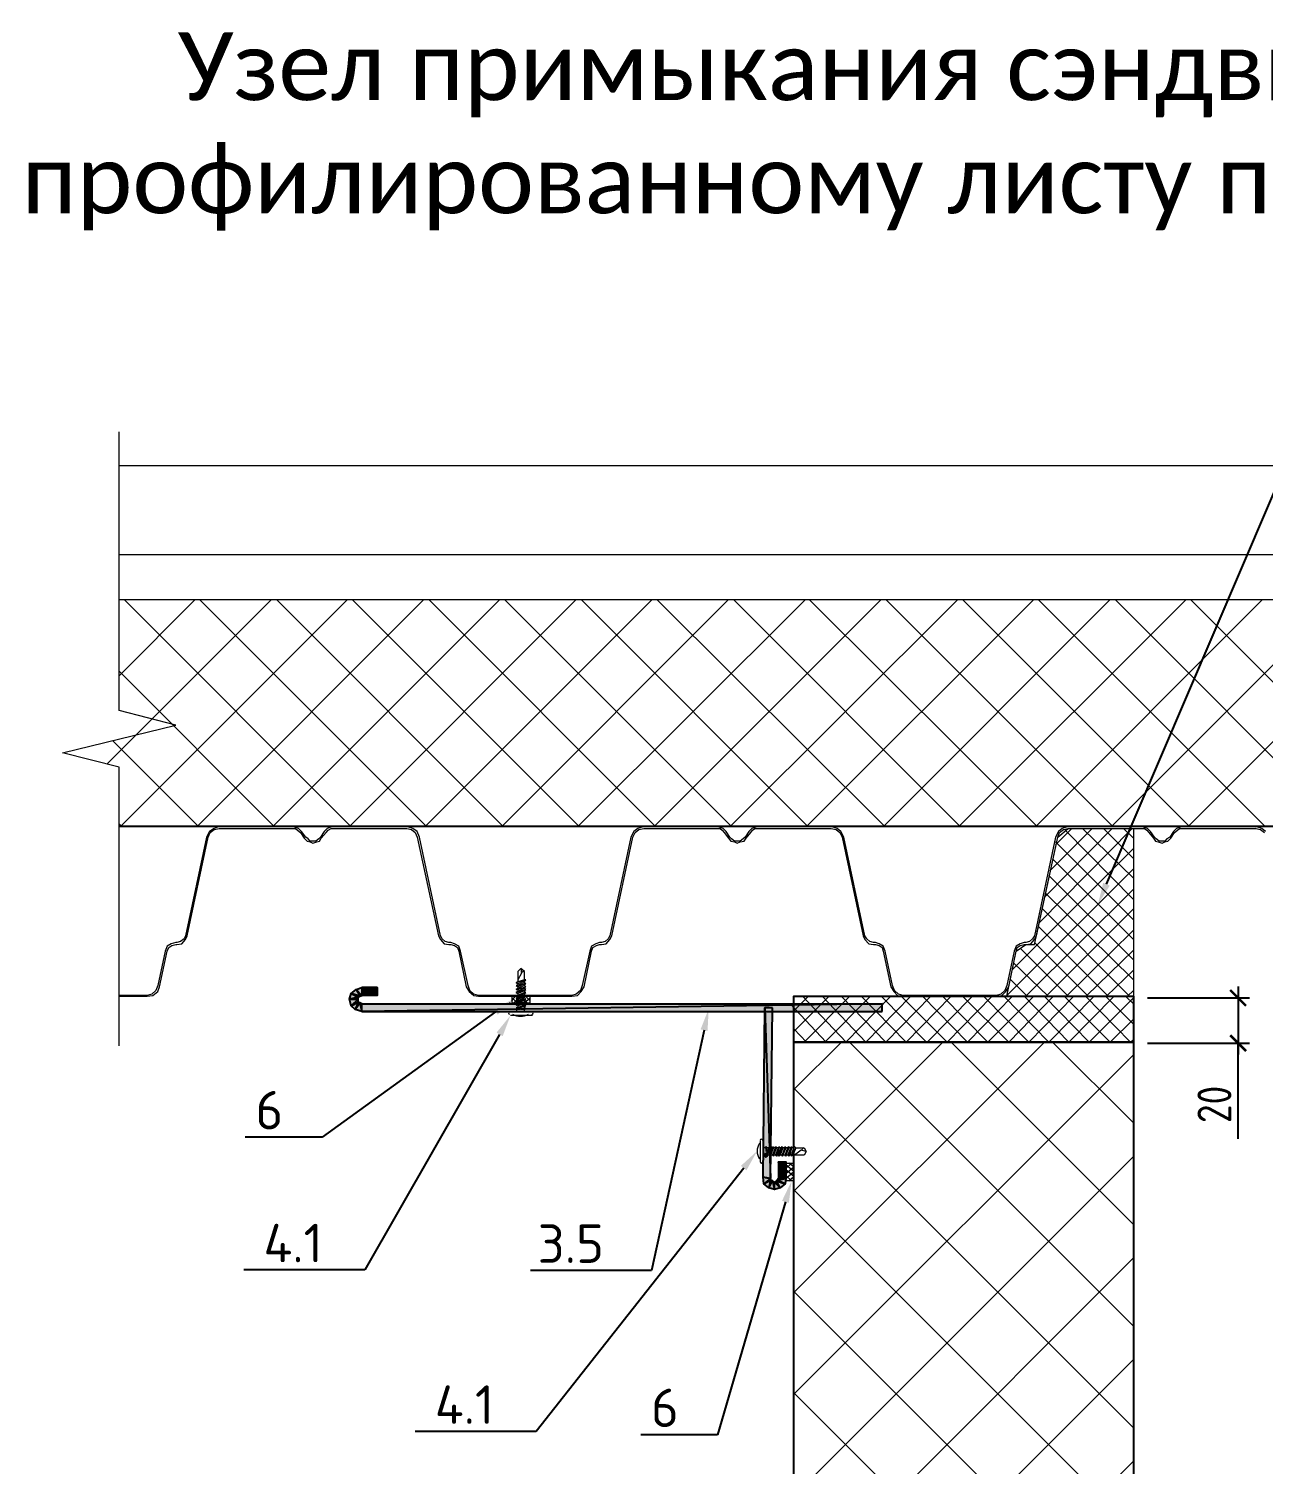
# Model space of a CAD drawing. Header units: millimetres. Extents: x -3689 to 2883575, y -702957 to -604547.
# Drawn here: x 2873380 to 2873926, y -662365 to -661730 of the extents above; entities that cross this region are included whole.
import ezdxf
from ezdxf import colors
from ezdxf.entities.mleader import LeaderData, LeaderLine
from ezdxf.math import Vec2, Vec3

# ---------------------------------------------------------------- set-up
doc = ezdxf.new("R2010")
doc.units = ezdxf.units.MM
doc.header["$PDMODE"] = 35
for name, color, linetype in [('A-DOOR-IDEN', 12, 'Continuous'), ('A-FLOR-IDEN', 14, 'Continuous'), ('A-WALL-PATT', 181, 'Continuous')]:
    doc.layers.add(name, color=color, linetype=linetype)
doc.layers.add('A-FLOR-DIMS', color=133, linetype='Continuous', lineweight=0)
doc.styles.add('Calibri', font='calibri.ttf')
doc.styles.add('GOST 2.304', font='CS_Gost2304.shx')
doc.styles.add('ЕСКД', font='isocpeur.ttf')
doc.dimstyles.new('001.5', dxfattribs={"dimscale": 10, "dimtxt": 1.5, "dimasz": 0.7, "dimexe": 0.5, "dimexo": 0, "dimgap": 0.3, "dimtad": 1, "dimdec": 0, "dimrnd": 0.001, "dimtxsty": 'GOST 2.304', "dimblk": 'ARCHTICK', "dimcen": 0, "dimdle": 0.5, "dimclrd": 256, "dimclre": 256, "dimclrt": 256, "dimadec": 0, "dimazin": 2, "dimtfac": 0.75, "dimtdec": 0, "dimtmove": 1, "dimatfit": 3, "dimfxl": 1, "dimtolj": 1, "dimarcsym": 0})

# ---------------------------------------------------------------- blocks, each defined once
blk = doc.blocks.new('_ARCHTICK')
at = {"color": 0, "linetype": 'ByBlock', "const_width": 0.15}
blk.add_lwpolyline([(-0.5, -0.5), (0.5, 0.5)], dxfattribs=at)
blk = doc.blocks.new('*D763')
at = {"layer": 'A-FLOR-DIMS', "lineweight": -2, "ltscale": 10, "transparency": 16777216}
for p, q in [((2873914.68, -662153.74), (2873914.68, -662183.74)), ((2873874.6, -662158.74), (2873919.68, -662158.74)), ((2873874.6, -662178.74), (2873919.68, -662178.74)), ((2873914.68, -662220.96), (2873914.68, -662178.74))]:
    blk.add_line(p, q, dxfattribs=at)
at = {"layer": 'Defpoints', "color": 0, "lineweight": 50, "ltscale": 10, "transparency": 16777216}
for p in [(2873874.6, -662158.74), (2873874.6, -662178.74), (2873914.68, -662178.74)]:
    blk.add_point(p, dxfattribs=at)
at = {"layer": 'A-FLOR-DIMS', "lineweight": -2, "ltscale": 10, "transparency": 16777216, "xscale": 7, "yscale": 7, "zscale": 7}
for p, rotation in [((2873914.68, -662158.74), 90), ((2873914.68, -662178.74), 270)]:
    blk.add_blockref('_ARCHTICK', p, dxfattribs=dict(at, rotation=rotation))
at = {"layer": 'A-FLOR-DIMS', "ltscale": 10, "transparency": 16777216, "insert": (2873904.18, -662205.81), "char_height": 15, "attachment_point": 5, "rotation": 90, "style": 'GOST 2.304'}
blk.add_mtext('\\A1;20', dxfattribs=at)

msp = doc.modelspace()

# ---------------------------------------------------------------- hatches: boundary and pattern name
h = msp.add_hatch(color=7)
h.paths.add_polyline_path([(2873527.3289, -662154.1091), (2873527.3289, -662157.5838), (2873524.8469, -662154.9364)])
h.paths.add_polyline_path([(2873527.3289, -662157.5838), (2873524.8469, -662154.9364), (2873526.5016, -662157.9147)])
h.paths.add_polyline_path([(2873524.8469, -662154.9364), (2873526.5016, -662157.9147), (2873522.6959, -662156.7565)])
h.paths.add_polyline_path([(2873526.5016, -662157.9147), (2873522.6959, -662156.7565), (2873525.6743, -662158.4111)])
h.paths.add_polyline_path([(2873522.6959, -662156.7565), (2873525.6743, -662158.4111), (2873521.8686, -662159.2384)])
h.paths.add_polyline_path([(2873525.6743, -662158.4111), (2873521.8686, -662159.2384), (2873525.6743, -662159.2384)])
h.paths.add_polyline_path([(2873521.8686, -662159.2384), (2873525.6743, -662159.2384), (2873522.6959, -662162.2168)])
h.paths.add_polyline_path([(2873525.6743, -662159.2384), (2873522.6959, -662162.2168), (2873525.6743, -662160.5621)])
h.paths.add_polyline_path([(2873522.6959, -662162.2168), (2873525.6743, -662160.5621), (2873524.3505, -662163.8714)])
h.paths.add_polyline_path([(2873525.6743, -662160.5621), (2873524.3505, -662163.8714), (2873526.5016, -662160.8931)])
h.paths.add_polyline_path([(2873524.3505, -662163.8714), (2873526.5016, -662160.8931), (2873527.3289, -662164.6987)])
h.paths.add_polyline_path([(2873526.5016, -662160.8931), (2873527.3289, -662164.6987), (2873527.3289, -662161.3895)])
h = msp.add_hatch(color=7)
h.paths.add_polyline_path([(2873527.3289, -662154.1091), (2873527.3289, -662157.5838), (2873534.1129, -662154.1091)])
h.paths.add_polyline_path([(2873527.3289, -662157.5838), (2873534.1129, -662154.1091), (2873534.1129, -662157.5838)])
h = msp.add_hatch(color=7)
h.paths.add_polyline_path([(2873757.3231, -662164.6987), (2873757.3231, -662161.3895), (2873527.3289, -662164.6987)])
h.paths.add_polyline_path([(2873757.3231, -662161.3895), (2873527.3289, -662164.6987), (2873527.3289, -662161.3895)])
h = msp.add_hatch(color=7)
h.paths.add_polyline_path([(2873708.8434, -662163.0441), (2873705.5341, -662163.0441), (2873708.0161, -662238.4954)])
h.paths.add_polyline_path([(2873705.5341, -662163.0441), (2873708.0161, -662238.4954), (2873704.7068, -662237.999)])
at = {"lineweight": 0}
h = msp.add_hatch(dxfattribs=at)
h.set_pattern_fill('ANSI37', color=181, scale=10, style=0)
h.set_pattern_definition([(45, (2873808.41, -663546.004), (-22.45064, 22.45064), []), (135, (2873808.41, -663546.004), (-22.45064, -22.45064), [])])
h.paths.add_polyline_path([(2873868.4091, -662178.2667), (2873718.3491, -662178.2667), (2873718.3491, -662778.5682), (2873868.3791, -662778.5682)])
at = {"true_color": 0x000007}
msp.add_hatch(color=7, dxfattribs=at).paths.add_polyline_path([(2873705.865, -662227.4094), (2873705.5341, -662227.9058), (2873705.0377, -662228.2367), (2873705.5341, -662228.7331), (2873705.865, -662229.064), (2873706.3614, -662228.7331), (2873706.6924, -662228.2367), (2873706.3614, -662227.9058)])
h = msp.add_hatch(color=7)
h.paths.add_polyline_path([(2873711.4908, -662238.4954), (2873714.8001, -662238.4954), (2873711.4908, -662231.215)])
h.paths.add_polyline_path([(2873714.8001, -662238.4954), (2873711.4908, -662231.215), (2873714.8001, -662231.215)])
h = msp.add_hatch(color=7)
h.paths.add_polyline_path([(2873704.7068, -662237.999), (2873708.0161, -662238.4954), (2873705.0377, -662240.9774)])
h.paths.add_polyline_path([(2873708.0161, -662238.4954), (2873705.0377, -662240.9774), (2873708.0161, -662239.3227)])
h.paths.add_polyline_path([(2873705.0377, -662240.9774), (2873708.0161, -662239.3227), (2873707.1887, -662242.632)])
h.paths.add_polyline_path([(2873708.0161, -662239.3227), (2873707.1887, -662242.632), (2873708.8434, -662239.6537)])
h.paths.add_polyline_path([(2873707.1887, -662242.632), (2873708.8434, -662239.6537), (2873709.6707, -662243.4593)])
h.paths.add_polyline_path([(2873708.8434, -662239.6537), (2873709.6707, -662243.4593), (2873709.6707, -662240.1501)])
h.paths.add_polyline_path([(2873709.6707, -662243.4593), (2873709.6707, -662240.1501), (2873712.3181, -662242.632)])
h.paths.add_polyline_path([(2873709.6707, -662240.1501), (2873712.3181, -662242.632), (2873710.6635, -662239.6537)])
h.paths.add_polyline_path([(2873712.3181, -662242.632), (2873710.6635, -662239.6537), (2873714.4691, -662240.9774)])
h.paths.add_polyline_path([(2873710.6635, -662239.6537), (2873714.4691, -662240.9774), (2873710.9944, -662239.3227)])
h.paths.add_polyline_path([(2873714.4691, -662240.9774), (2873710.9944, -662239.3227), (2873714.8001, -662238.4954)])
h.paths.add_polyline_path([(2873710.9944, -662239.3227), (2873714.8001, -662238.4954), (2873711.4908, -662238.4954)])

# ---------------------------------------------------------------- linework, layer by layer
at = {"color": 7, "linetype": 'Continuous', "lineweight": 20, "true_color": 0x000007}
for points in [[(2873420.1086, -662179.9214), (2873420.1086, -662056.6511), (2873395.1236, -662050.3635), (2873445.0935, -662038.1192), (2873420.1086, -662031.6661), (2873420.1086, -661923.2875), (2873420.1086, -661908.3958)], [(2873420.9359, -662082.6288), (2873521.0413, -661982.5235), (2873521.0413, -661982.5235)], [(2873522.1995, -662082.6288), (2873422.2596, -661982.5235), (2873422.2596, -661982.5235)], [(2873454.8559, -662082.6288), (2873554.7958, -661982.5235), (2873554.7958, -661982.5235)], [(2873555.6231, -662082.6288), (2873455.6832, -661982.5235), (2873455.6832, -661982.5235)], [(2873488.2795, -662082.6288), (2873588.3849, -661982.5235), (2873588.3849, -661982.5235)], [(2873589.5431, -662082.6288), (2873489.6032, -661982.5235), (2873489.6032, -661982.5235)], [(2873522.1995, -662082.6288), (2873622.1394, -661982.5235), (2873622.1394, -661982.5235)], [(2873623.1322, -662082.6288), (2873523.0268, -661982.5235), (2873523.0268, -661982.5235)], [(2873555.6231, -662082.6288), (2873655.7285, -661982.5235), (2873655.7285, -661982.5235)], [(2873656.8868, -662082.6288), (2873556.9468, -661982.5235), (2873556.9468, -661982.5235)], [(2873589.5431, -662082.6288), (2873689.4831, -661982.5235), (2873689.4831, -661982.5235)], [(2873690.4759, -662082.6288), (2873590.3705, -661982.5235), (2873590.3705, -661982.5235)], [(2873623.1322, -662082.6288), (2873723.4031, -661982.5235), (2873723.4031, -661982.5235)], [(2873724.2304, -662082.6288), (2873624.2905, -661982.5235), (2873624.2905, -661982.5235)], [(2873656.8868, -662082.6288), (2873756.8267, -661982.5235), (2873756.8267, -661982.5235)], [(2873758.1504, -662082.6288), (2873657.7141, -661982.5235), (2873657.7141, -661982.5235)], [(2873690.4759, -662082.6288), (2873790.7467, -661982.5235), (2873790.7467, -661982.5235)], [(2873791.574, -662082.6288), (2873691.6341, -661982.5235), (2873691.6341, -661982.5235)], [(2873724.2304, -662082.6288), (2873824.3358, -661982.5235), (2873824.3358, -661982.5235)], [(2873825.494, -662082.6288), (2873725.0577, -661982.5235), (2873725.0577, -661982.5235)], [(2873758.1504, -662082.6288), (2873858.0903, -661982.5235), (2873858.0903, -661982.5235)], [(2873858.9177, -662082.6288), (2873758.9777, -661982.5235), (2873758.9777, -661982.5235)], [(2873791.574, -662082.6288), (2873891.6794, -661982.5235), (2873891.6794, -661982.5235)], [(2873892.8377, -662082.6288), (2873792.8977, -661982.5235), (2873792.8977, -661982.5235)], [(2873825.494, -662082.6288), (2873925.434, -661982.5235), (2873925.434, -661982.5235)], [(2873926.2613, -662082.6288), (2873826.3214, -661982.5235), (2873826.3214, -661982.5235)], [(2873858.9177, -662082.6288), (2873959.023, -661982.5235), (2873959.023, -661982.5235)], [(2873960.1813, -662082.6288), (2873860.2414, -661982.5235), (2873860.2414, -661982.5235)], [(2873892.8377, -662082.6288), (2873992.7776, -661982.5235), (2873992.7776, -661982.5235)], [(2873993.7704, -662082.6288), (2873893.665, -661982.5235), (2873893.665, -661982.5235)], [(2873826.8177, -662125.3184), (2873867.8527, -662083.7871), (2873867.8527, -662083.7871)], [(2873829.2997, -662113.9014), (2873858.9177, -662083.7871), (2873858.9177, -662083.7871)], [(2873831.4507, -662102.4845), (2873850.1481, -662083.7871), (2873850.1481, -662083.7871)], [(2873833.9327, -662091.0675), (2873841.2131, -662083.7871), (2873841.2131, -662083.7871)], [(2873868.3491, -662115.2252), (2873838.2347, -662084.6144), (2873838.2347, -662084.6144)], [(2873868.3491, -662105.7937), (2873845.846, -662083.7871), (2873845.846, -662083.7871)], [(2873868.3491, -662097.0242), (2873855.112, -662083.7871), (2873855.112, -662083.7871)], [(2873868.3491, -662088.0891), (2873864.047, -662083.7871), (2873864.047, -662083.7871)], [(2873922.4556, -662082.9598), (2873922.2902, -662082.7943), (2873922.2902, -662082.7943)], [(2873922.4556, -662083.7871), (2873922.2902, -662083.6216), (2873922.2902, -662083.6216)], [(2873924.6066, -662084.2835), (2873924.4412, -662084.118), (2873924.4412, -662084.118)], [(2873925.103, -662083.7871), (2873924.9376, -662083.6216), (2873924.9376, -662083.6216)], [(2873868.3491, -662124.1602), (2873833.9327, -662089.7438), (2873833.9327, -662089.7438)], [(2873814.9044, -662146.1668), (2873868.3491, -662092.7221), (2873868.3491, -662092.7221)], [(2873868.3491, -662132.9297), (2873832.7744, -662097.3551), (2873832.7744, -662097.3551)], [(2873812.4224, -662157.5838), (2873868.3491, -662101.6571), (2873868.3491, -662101.6571)], [(2873868.3491, -662141.8648), (2873830.9543, -662104.6355), (2873830.9543, -662104.6355)], [(2873820.8611, -662157.9147), (2873868.3491, -662110.5922), (2873868.3491, -662110.5922)], [(2873868.3491, -662150.7998), (2873829.2997, -662112.2468), (2873829.2997, -662112.2468)], [(2873866.6944, -662157.9147), (2873828.1415, -662119.3617), (2873828.1415, -662119.3617)], [(2873829.7961, -662157.9147), (2873868.3491, -662119.3617), (2873868.3491, -662119.3617)], [(2873857.263, -662157.9147), (2873826.3214, -662126.9731), (2873826.3214, -662126.9731)], [(2873838.7311, -662157.9147), (2873868.3491, -662128.7932), (2873868.3491, -662128.7932)], [(2873848.328, -662157.9147), (2873824.6667, -662134.2534), (2873824.6667, -662134.2534)], [(2873839.5584, -662157.9147), (2873818.3791, -662136.7354), (2873818.3791, -662136.7354)], [(2873847.5007, -662157.9147), (2873868.3491, -662137.5627), (2873868.3491, -662137.5627)], [(2873599.3055, -662150.7998), (2873599.3055, -662146.9941), (2873597.6509, -662145.6704), (2873596.3271, -662146.9941), (2873596.3271, -662151.6271)], [(2873597.6509, -662145.6704), (2873597.9818, -662147.8215), (2873596.3271, -662150.7998)], [(2873830.6234, -662157.9147), (2873815.4008, -662143.1885), (2873815.4008, -662143.1885)], [(2873856.4357, -662157.9147), (2873868.3491, -662146.4977), (2873868.3491, -662146.4977)], [(2873595.4998, -662151.958), (2873599.8019, -662150.7998), (2873599.8019, -662150.7998)], [(2873596.3271, -662151.6271), (2873595.4998, -662151.958), (2873596.3271, -662152.4544), (2873599.3055, -662151.1307), (2873599.3055, -662151.958)], [(2873595.4998, -662153.2817), (2873599.8019, -662152.4544), (2873599.8019, -662152.4544)], [(2873596.3271, -662152.4544), (2873596.3271, -662153.2817), (2873595.4998, -662153.2817), (2873596.3271, -662153.7781), (2873599.3055, -662152.4544), (2873599.3055, -662153.2817)], [(2873595.4998, -662154.9364), (2873599.8019, -662153.7781), (2873599.8019, -662153.7781)], [(2873596.3271, -662154.6055), (2873595.4998, -662154.9364), (2873596.3271, -662154.9364), (2873599.3055, -662154.1091)], [(2873599.3055, -662151.1307), (2873599.8019, -662150.7998), (2873599.3055, -662150.7998), (2873596.3271, -662151.6271)], [(2873599.3055, -662152.4544), (2873599.8019, -662152.4544), (2873599.3055, -662151.958), (2873596.3271, -662153.2817)], [(2873599.3055, -662154.1091), (2873599.8019, -662153.7781), (2873599.3055, -662153.2817), (2873596.3271, -662154.6055)], [(2873596.3271, -662153.7781), (2873596.3271, -662154.6055), (2873596.3271, -662154.6055)], [(2873599.3055, -662154.1091), (2873599.3055, -662154.6055), (2873599.3055, -662154.6055)], [(2873821.3574, -662157.9147), (2873813.7461, -662150.3034), (2873813.7461, -662150.3034)], [(2873593.6678, -662160.0657), (2873595.3224, -662157.9147), (2873595.3224, -662157.9147)], [(2873593.6678, -662158.742), (2873596.1497, -662160.8931), (2873596.1497, -662160.8931)], [(2873594.4951, -662160.8931), (2873597.4734, -662157.9147), (2873597.4734, -662157.9147)], [(2873595.3224, -662157.9147), (2873598.3007, -662160.8931), (2873598.3007, -662160.8931)], [(2873595.4998, -662156.2601), (2873599.8019, -662154.9364), (2873599.8019, -662154.9364)], [(2873596.3271, -662155.9292), (2873595.4998, -662156.2601), (2873596.3271, -662156.7565), (2873599.3055, -662155.4328)], [(2873595.4998, -662157.5838), (2873599.8019, -662156.2601), (2873599.8019, -662156.2601)], [(2873596.3271, -662157.5838), (2873595.4998, -662157.5838), (2873596.3271, -662157.9147), (2873599.3055, -662156.7565)], [(2873595.4998, -662159.2384), (2873599.8019, -662157.9147), (2873599.8019, -662157.9147)], [(2873596.3271, -662158.742), (2873595.4998, -662159.2384), (2873596.3271, -662159.2384), (2873599.3055, -662157.9147)], [(2873595.4998, -662160.5621), (2873599.8019, -662159.2384), (2873599.8019, -662159.2384)], [(2873596.3271, -662160.0657), (2873595.4998, -662160.5621), (2873596.3271, -662160.8931), (2873599.3055, -662159.7348)], [(2873595.4998, -662161.7204), (2873599.8019, -662160.5621), (2873599.8019, -662160.5621)], [(2873599.3055, -662155.4328), (2873599.8019, -662154.9364), (2873599.3055, -662154.6055), (2873596.3271, -662155.9292)], [(2873596.3271, -662154.9364), (2873596.3271, -662155.9292), (2873596.3271, -662155.9292)], [(2873599.3055, -662156.7565), (2873599.8019, -662156.2601), (2873599.3055, -662156.2601), (2873596.3271, -662157.5838)], [(2873596.3271, -662156.7565), (2873596.3271, -662157.5838), (2873596.3271, -662157.5838)], [(2873599.3055, -662157.9147), (2873599.8019, -662157.9147), (2873599.3055, -662157.5838), (2873596.3271, -662158.742)], [(2873596.3271, -662157.9147), (2873596.3271, -662158.742), (2873596.3271, -662158.742)], [(2873599.3055, -662159.7348), (2873599.8019, -662159.2384), (2873599.3055, -662158.742), (2873596.3271, -662160.0657)], [(2873596.3271, -662159.2384), (2873596.3271, -662160.0657), (2873596.3271, -662160.0657)], [(2873599.3055, -662160.8931), (2873599.8019, -662160.5621), (2873599.3055, -662160.5621), (2873596.3271, -662161.3895)], [(2873596.6461, -662160.8931), (2873599.6244, -662157.9147), (2873599.6244, -662157.9147)], [(2873597.4734, -662157.9147), (2873600.4518, -662160.8931), (2873600.4518, -662160.8931)], [(2873599.1281, -662160.8931), (2873601.7755, -662158.742), (2873601.7755, -662158.742)], [(2873599.3055, -662155.4328), (2873599.3055, -662156.2601), (2873599.3055, -662156.2601)], [(2873599.3055, -662156.7565), (2873599.3055, -662157.5838), (2873599.3055, -662157.5838)], [(2873599.3055, -662157.9147), (2873599.3055, -662158.742), (2873599.3055, -662158.742)], [(2873599.3055, -662159.7348), (2873599.3055, -662160.5621), (2873599.3055, -662160.5621)], [(2873599.6244, -662157.9147), (2873601.7755, -662160.0657), (2873601.7755, -662160.0657)], [(2873767.9128, -662178.2667), (2873748.0571, -662157.9147), (2873748.0571, -662157.9147)], [(2873750.0427, -662178.2667), (2873770.0638, -662157.9147), (2873770.0638, -662157.9147)], [(2873776.8478, -662178.2667), (2873756.8267, -662157.9147), (2873756.8267, -662157.9147)], [(2873758.9777, -662178.2667), (2873778.8333, -662157.9147), (2873778.8333, -662157.9147)], [(2873786.1137, -662178.2667), (2873765.7617, -662157.9147), (2873765.7617, -662157.9147)], [(2873767.9128, -662178.2667), (2873787.7684, -662157.9147), (2873787.7684, -662157.9147)], [(2873795.0488, -662178.2667), (2873775.1931, -662157.9147), (2873775.1931, -662157.9147)], [(2873777.1787, -662178.2667), (2873797.1998, -662157.9147), (2873797.1998, -662157.9147)], [(2873803.9838, -662178.2667), (2873783.9627, -662157.9147), (2873783.9627, -662157.9147)], [(2873786.1137, -662178.2667), (2873805.9693, -662157.9147), (2873805.9693, -662157.9147)], [(2873813.2497, -662178.2667), (2873792.8977, -662157.9147), (2873792.8977, -662157.9147)], [(2873795.0488, -662178.2667), (2873814.9044, -662157.9147), (2873814.9044, -662157.9147)], [(2873822.1848, -662178.2667), (2873802.1637, -662157.9147), (2873802.1637, -662157.9147)], [(2873803.9838, -662178.2667), (2873824.3358, -662157.9147), (2873824.3358, -662157.9147)], [(2873830.9543, -662178.2667), (2873811.0987, -662157.9147), (2873811.0987, -662157.9147)], [(2873813.2497, -662178.2667), (2873833.1054, -662157.9147), (2873833.1054, -662157.9147)], [(2873839.8894, -662178.2667), (2873820.0337, -662157.9147), (2873820.0337, -662157.9147)], [(2873822.1848, -662178.2667), (2873842.0404, -662157.9147), (2873842.0404, -662157.9147)], [(2873848.8244, -662178.2667), (2873828.9688, -662157.9147), (2873828.9688, -662157.9147)], [(2873830.9543, -662178.2667), (2873850.9754, -662157.9147), (2873850.9754, -662157.9147)], [(2873858.0903, -662178.2667), (2873837.7383, -662157.9147), (2873837.7383, -662157.9147)], [(2873839.8894, -662178.2667), (2873859.9104, -662157.9147), (2873859.9104, -662157.9147)], [(2873867.0254, -662178.2667), (2873847.1697, -662157.9147), (2873847.1697, -662157.9147)], [(2873848.8244, -662178.2667), (2873868.3491, -662158.742), (2873868.3491, -662158.742)], [(2873868.3491, -662170.3245), (2873856.1048, -662157.9147), (2873856.1048, -662157.9147)], [(2873868.3491, -662161.3895), (2873864.8743, -662157.9147), (2873864.8743, -662157.9147)], [(2873865.7017, -662157.9147), (2873868.3491, -662155.4328), (2873868.3491, -662155.4328)], [(2873592.5215, -662160.8931), (2873593.0179, -662160.8931), (2873593.0179, -662160.8931)], [(2873593.0179, -662164.6987), (2873602.7802, -662164.6987), (2873602.7802, -662164.6987)], [(2873602.7802, -662166.5188), (2873593.0179, -662166.5188), (2873593.0179, -662166.5188)], [(2873596.3271, -662161.3895), (2873595.4998, -662161.7204), (2873596.3271, -662162.2168), (2873599.3055, -662160.8931)], [(2873595.4998, -662163.0441), (2873599.8019, -662162.2168), (2873599.8019, -662162.2168)], [(2873596.3271, -662163.0441), (2873595.4998, -662163.0441), (2873596.3271, -662163.5405), (2873599.3055, -662162.2168)], [(2873596.3271, -662160.8931), (2873596.3271, -662161.3895), (2873596.3271, -662161.3895)], [(2873599.3055, -662162.2168), (2873599.8019, -662162.2168), (2873599.3055, -662161.7204), (2873596.3271, -662163.0441)], [(2873596.3271, -662162.2168), (2873596.3271, -662163.0441), (2873596.3271, -662163.0441)], [(2873596.3271, -662163.5405), (2873596.3271, -662163.8714), (2873596.3271, -662163.8714)], [(2873599.3055, -662163.8714), (2873599.8019, -662163.5405), (2873599.3055, -662163.0441), (2873597.6509, -662163.8714)], [(2873599.3055, -662163.8714), (2873597.6509, -662163.8714), (2873597.6509, -662163.8714)], [(2873598.9746, -662163.8714), (2873599.8019, -662163.5405), (2873599.8019, -662163.5405)], [(2873599.3055, -662160.8931), (2873599.3055, -662161.7204), (2873599.3055, -662161.7204)], [(2873599.3055, -662162.2168), (2873599.3055, -662163.0441), (2873599.3055, -662163.0441)], [(2873858.0903, -662178.2667), (2873868.3491, -662168.1735), (2873868.3491, -662168.1735)], [(2873867.0254, -662178.2667), (2873868.3491, -662177.1085), (2873868.3491, -662177.1085)], [(2873703.3831, -662221.9491), (2873703.3831, -662231.215), (2873703.3831, -662231.215)], [(2873704.7068, -662231.215), (2873704.7068, -662221.9491), (2873704.7068, -662221.9491)], [(2873705.865, -662224.9274), (2873705.865, -662224.431), (2873706.3614, -662224.9274), (2873705.865, -662226.5821)], [(2873705.865, -662225.2584), (2873705.865, -662224.431), (2873705.865, -662224.431)], [(2873706.6924, -662228.2367), (2873706.3614, -662228.7331), (2873705.865, -662228.2367), (2873707.1887, -662224.9274)], [(2873705.865, -662224.9274), (2873705.865, -662226.5821), (2873705.865, -662226.5821)], [(2873706.3614, -662228.7331), (2873707.6851, -662224.431), (2873707.6851, -662224.431)], [(2873707.1887, -662224.9274), (2873706.3614, -662224.9274), (2873706.3614, -662224.9274)], [(2873707.1887, -662224.9274), (2873707.6851, -662224.431), (2873707.6851, -662224.9274), (2873706.6924, -662228.2367)], [(2873707.6851, -662228.2367), (2873706.6924, -662228.2367), (2873706.6924, -662228.2367)], [(2873707.6851, -662228.7331), (2873708.8434, -662224.431), (2873708.8434, -662224.431)], [(2873708.0161, -662228.2367), (2873707.6851, -662228.7331), (2873707.6851, -662228.2367), (2873708.5125, -662224.9274)], [(2873708.5125, -662224.9274), (2873707.6851, -662224.9274), (2873707.6851, -662224.9274)], [(2873708.5125, -662224.9274), (2873708.8434, -662224.431), (2873709.3398, -662224.9274), (2873708.0161, -662228.2367)], [(2873708.8434, -662228.2367), (2873708.0161, -662228.2367), (2873708.0161, -662228.2367)], [(2873709.3398, -662228.2367), (2873709.3398, -662228.7331), (2873708.8434, -662228.2367), (2873710.1671, -662224.9274)], [(2873710.1671, -662224.9274), (2873710.1671, -662224.431), (2873710.6635, -662224.9274), (2873709.3398, -662228.2367)], [(2873709.3398, -662228.7331), (2873710.1671, -662224.431), (2873710.1671, -662224.431)], [(2873710.1671, -662224.9274), (2873709.3398, -662224.9274), (2873709.3398, -662224.9274)], [(2873710.1671, -662228.2367), (2873709.3398, -662228.2367), (2873709.3398, -662228.2367)], [(2873710.9944, -662228.2367), (2873710.6635, -662228.7331), (2873710.1671, -662228.2367), (2873711.4908, -662224.9274)], [(2873710.6635, -662228.7331), (2873711.8217, -662224.431), (2873711.8217, -662224.431)], [(2873711.4908, -662224.9274), (2873710.6635, -662224.9274), (2873710.6635, -662224.9274)], [(2873711.4908, -662224.9274), (2873711.8217, -662224.431), (2873711.8217, -662224.9274), (2873710.9944, -662228.2367)], [(2873711.4908, -662228.2367), (2873710.9944, -662228.2367), (2873710.9944, -662228.2367)], [(2873712.3181, -662228.2367), (2873711.8217, -662228.7331), (2873711.4908, -662228.2367), (2873712.649, -662224.9274)], [(2873711.8217, -662228.7331), (2873713.1454, -662224.431), (2873713.1454, -662224.431)], [(2873712.649, -662224.9274), (2873711.8217, -662224.9274), (2873711.8217, -662224.9274)], [(2873712.649, -662224.9274), (2873713.1454, -662224.431), (2873713.4764, -662224.9274), (2873712.3181, -662228.2367)], [(2873713.1454, -662228.2367), (2873712.3181, -662228.2367), (2873712.3181, -662228.2367)], [(2873713.1454, -662228.7331), (2873714.4691, -662224.431), (2873714.4691, -662224.431)], [(2873713.4764, -662228.2367), (2873713.1454, -662228.7331), (2873713.1454, -662228.2367), (2873714.4691, -662224.9274)], [(2873714.4691, -662224.9274), (2873714.4691, -662224.431), (2873714.8001, -662224.9274), (2873713.4764, -662228.2367)], [(2873714.4691, -662224.9274), (2873713.4764, -662224.9274), (2873713.4764, -662224.9274)], [(2873714.4691, -662228.2367), (2873713.4764, -662228.2367), (2873713.4764, -662228.2367)], [(2873714.8001, -662228.2367), (2873714.8001, -662228.7331), (2873714.4691, -662228.2367), (2873715.6274, -662224.9274)], [(2873715.6274, -662224.9274), (2873716.1238, -662224.431), (2873716.1238, -662224.9274), (2873714.8001, -662228.2367)], [(2873714.8001, -662228.7331), (2873716.1238, -662224.431), (2873716.1238, -662224.431)], [(2873715.6274, -662224.9274), (2873714.8001, -662224.9274), (2873714.8001, -662224.9274)], [(2873715.6274, -662228.2367), (2873714.8001, -662228.2367), (2873714.8001, -662228.2367)], [(2873717.282, -662228.2367), (2873716.4547, -662228.2367), (2873716.1238, -662228.7331), (2873715.6274, -662228.2367), (2873716.9511, -662224.9274), (2873716.1238, -662224.9274)], [(2873716.1238, -662228.7331), (2873717.282, -662224.431), (2873717.282, -662224.431)], [(2873716.9511, -662224.9274), (2873717.282, -662224.431), (2873717.282, -662224.9274), (2873716.4547, -662228.2367)], [(2873717.282, -662228.7331), (2873718.6057, -662224.431), (2873718.6057, -662224.431)], [(2873717.7784, -662228.2367), (2873717.282, -662228.7331), (2873717.282, -662228.2367), (2873718.2748, -662224.9274), (2873717.282, -662224.9274)], [(2873718.2748, -662224.9274), (2873718.6057, -662224.431), (2873719.1021, -662224.9274), (2873717.7784, -662228.2367)], [(2873719.1021, -662224.9274), (2873722.9078, -662224.9274), (2873723.7351, -662226.5821), (2873722.9078, -662228.2367), (2873717.7784, -662228.2367)], [(2873723.7351, -662226.5821), (2873721.5841, -662226.0857), (2873718.6057, -662228.2367)], [(2873714.8001, -662231.7114), (2873715.2965, -662231.7114), (2873715.2965, -662231.7114)], [(2873714.8001, -662234.1934), (2873717.282, -662231.7114), (2873717.282, -662231.7114)], [(2873718.2748, -662235.5171), (2873714.8001, -662232.5387), (2873714.8001, -662232.5387)], [(2873714.8001, -662236.3444), (2873718.2748, -662233.3661), (2873718.2748, -662233.3661)], [(2873718.2748, -662237.6681), (2873714.8001, -662234.6898), (2873714.8001, -662234.6898)], [(2873714.8001, -662238.4954), (2873718.2748, -662235.5171), (2873718.2748, -662235.5171)], [(2873718.2748, -662233.3661), (2873716.1238, -662231.7114), (2873716.1238, -662231.7114)], [(2873717.282, -662239.6537), (2873714.8001, -662237.1717), (2873714.8001, -662237.1717)], [(2873716.1238, -662239.6537), (2873718.2748, -662237.6681), (2873718.2748, -662237.6681)]]:
    msp.add_lwpolyline(points, dxfattribs=at)
at = {"color": 7, "linetype": 'Continuous', "lineweight": 20}
for points in [[(2873420.1086, -661923.2875), (2874186.8662, -661923.2875)], [(2873420.1086, -661962.6678), (2874186.8662, -661962.6678)], [(2873414.7847, -662055.3113), (2873487.4522, -661982.5235), (2873487.4522, -661982.5235)], [(2873420.1086, -662016.2805), (2873453.6976, -661982.5235), (2873453.6976, -661982.5235)], [(2873420.1086, -661982.5235), (2874186.8662, -661982.5235)], [(2873488.2795, -662082.6288), (2873420.1086, -662014.345)], [(2873454.8559, -662082.6288), (2873417.1848, -662044.9577)], [(2873420.9359, -662082.6288), (2873420.1086, -662081.7974)], [(2873420.1086, -662082.6288), (2874186.8662, -662082.6288)], [(2873926.7577, -662085.1108), (2873925.103, -662083.7871), (2873922.4556, -662082.9598), (2873889.8593, -662082.9598), (2873888.7011, -662083.4562), (2873887.3774, -662083.7871), (2873886.0537, -662085.1108), (2873884.399, -662087.5928), (2873883.0753, -662088.4201), (2873882.248, -662089.4129), (2873881.0898, -662089.4129), (2873879.7661, -662089.4129), (2873878.4423, -662088.4201), (2873877.615, -662087.5928), (2873875.9604, -662085.1108), (2873874.6367, -662083.7871), (2873873.313, -662083.4562), (2873872.1547, -662082.9598), (2873839.5584, -662082.9598), (2873836.911, -662083.7871), (2873835.2564, -662085.1108), (2873833.9327, -662087.5928), (2873824.6667, -662131.2751), (2873823.8394, -662132.5988), (2873822.5157, -662133.7571), (2873820.8611, -662134.2534), (2873820.0337, -662134.2534), (2873818.3791, -662134.7498), (2873816.559, -662135.9081), (2873815.7317, -662138.0591), (2873812.4224, -662153.2817), (2873811.5951, -662155.4328), (2873809.775, -662157.0874), (2873807.7894, -662157.5838), (2873766.589, -662157.5838), (2873764.6035, -662157.0874), (2873762.7834, -662155.4328), (2873761.9561, -662153.2817), (2873758.6468, -662138.0591), (2873757.8195, -662135.9081), (2873755.9994, -662134.7498), (2873754.3447, -662134.2534), (2873753.5174, -662134.2534), (2873751.8628, -662133.7571), (2873750.5391, -662132.5988), (2873749.7118, -662131.2751), (2873740.4458, -662087.5928), (2873739.1221, -662085.1108), (2873737.4675, -662083.7871), (2873734.8201, -662082.9598), (2873702.2238, -662082.9598), (2873701.0655, -662083.4562), (2873699.7418, -662083.7871), (2873698.4181, -662085.1108), (2873696.7635, -662087.5928), (2873695.9361, -662088.4201), (2873694.6124, -662089.4129), (2873693.2887, -662089.4129), (2873692.1305, -662089.4129), (2873690.8068, -662088.4201), (2873689.9795, -662087.5928), (2873688.3248, -662085.1108), (2873687.0011, -662083.7871), (2873685.6774, -662083.4562), (2873684.5192, -662082.9598), (2873651.9229, -662082.9598), (2873649.2755, -662083.7871), (2873647.6208, -662085.1108), (2873646.2971, -662087.5928), (2873637.0312, -662131.2751), (2873636.2038, -662132.5988), (2873634.8801, -662133.7571), (2873633.2255, -662134.2534), (2873632.3982, -662134.2534), (2873630.7435, -662134.7498), (2873628.9234, -662135.9081), (2873628.0961, -662138.0591), (2873624.7869, -662153.2817), (2873623.9595, -662155.4328), (2873622.1394, -662157.0874), (2873620.1539, -662157.5838), (2873578.9535, -662157.5838), (2873576.8025, -662157.0874), (2873575.1478, -662155.4328), (2873574.3205, -662153.2817), (2873571.0112, -662138.0591), (2873570.1839, -662135.9081), (2873568.3638, -662134.7498), (2873566.7092, -662134.2534), (2873565.8819, -662134.2534), (2873564.2272, -662133.7571), (2873562.9035, -662132.5988), (2873562.0762, -662131.2751), (2873552.8103, -662087.5928), (2873551.8175, -662085.1108), (2873549.8319, -662083.7871), (2873547.1845, -662082.9598), (2873514.5882, -662082.9598), (2873513.2645, -662083.4562), (2873512.1062, -662083.7871), (2873510.7825, -662085.1108), (2873509.1279, -662087.5928), (2873508.3006, -662088.4201), (2873506.9769, -662089.4129), (2873505.6532, -662089.4129), (2873504.4949, -662089.4129), (2873503.6676, -662088.4201), (2873502.6748, -662087.5928), (2873500.6893, -662085.1108), (2873499.3656, -662083.7871), (2873498.0419, -662083.4562), (2873496.8836, -662082.9598), (2873464.2873, -662082.9598), (2873462.1363, -662083.7871), (2873459.9853, -662085.1108), (2873458.6615, -662087.5928), (2873449.3956, -662131.2751), (2873448.8992, -662132.5988), (2873447.2446, -662133.7571), (2873445.5899, -662134.2534), (2873445.0935, -662134.2534), (2873443.108, -662134.7498), (2873441.2879, -662135.9081), (2873440.4606, -662138.0591), (2873437.1513, -662153.2817), (2873436.324, -662155.4328), (2873434.5039, -662157.0874), (2873432.5183, -662157.5838), (2873420.1086, -662157.5838)], [(2873420.1086, -662082.9598), (2874186.8662, -662082.9598)], [(2873420.1086, -662157.9147), (2873432.5183, -662157.9147), (2873435.0003, -662157.5838), (2873437.1513, -662155.9292), (2873437.9786, -662153.7781), (2873441.2879, -662138.0591), (2873442.1152, -662136.4045), (2873443.4389, -662135.5772), (2873445.0935, -662135.0808), (2873445.5899, -662135.0808), (2873447.741, -662134.7498), (2873449.3956, -662132.9297), (2873450.2229, -662131.2751), (2873459.4889, -662087.5928), (2873460.3162, -662085.6072), (2873462.1363, -662084.2835), (2873464.2873, -662083.7871), (2873496.8836, -662083.7871), (2873498.0419, -662083.7871), (2873498.8692, -662084.6144), (2873500.1929, -662085.6072), (2873501.8475, -662088.0891), (2873503.1712, -662089.4129), (2873504.4949, -662089.7438), (2873505.6532, -662090.2402), (2873507.4733, -662089.7438), (2873508.6315, -662089.4129), (2873509.4588, -662088.0891), (2873511.6099, -662085.6072), (2873512.4372, -662084.6144), (2873513.7609, -662083.7871), (2873514.5882, -662083.7871), (2873547.1845, -662083.7871), (2873549.3355, -662084.2835), (2873550.9902, -662085.6072), (2873551.8175, -662087.5928), (2873561.2489, -662131.2751), (2873562.0762, -662132.9297), (2873563.7308, -662134.7498), (2873565.8819, -662135.0808), (2873566.7092, -662135.0808), (2873568.3638, -662135.5772), (2873569.6875, -662136.4045), (2873570.1839, -662138.0591), (2873573.4932, -662153.7781), (2873574.8169, -662155.9292), (2873576.8025, -662157.5838), (2873578.9535, -662157.9147), (2873620.1539, -662157.9147), (2873622.6358, -662157.5838), (2873624.2905, -662155.9292), (2873625.6142, -662153.7781), (2873628.9234, -662138.0591), (2873629.4198, -662136.4045), (2873631.0745, -662135.5772), (2873632.3982, -662135.0808), (2873633.2255, -662135.0808), (2873635.3765, -662134.7498), (2873637.0312, -662132.9297), (2873637.8585, -662131.2751), (2873647.1244, -662087.5928), (2873648.1172, -662085.6072), (2873649.7718, -662084.2835), (2873651.9229, -662083.7871), (2873684.5192, -662083.7871), (2873685.6774, -662083.7871), (2873686.6702, -662084.6144), (2873687.4975, -662085.6072), (2873689.4831, -662088.0891), (2873690.4759, -662089.4129), (2873692.1305, -662089.7438), (2873693.2887, -662090.2402), (2873694.6124, -662089.7438), (2873696.2671, -662089.4129), (2873697.2599, -662088.0891), (2873699.2454, -662085.6072), (2873700.0727, -662084.6144), (2873701.0655, -662083.7871), (2873702.2238, -662083.7871), (2873734.8201, -662083.7871), (2873736.9711, -662084.2835), (2873738.6257, -662085.6072), (2873739.6185, -662087.5928), (2873748.8845, -662131.2751), (2873749.7118, -662132.9297), (2873751.3664, -662134.7498), (2873753.5174, -662135.0808), (2873754.3447, -662135.0808), (2873755.9994, -662135.5772), (2873757.3231, -662136.4045), (2873757.8195, -662138.0591), (2873761.1288, -662153.7781), (2873762.4525, -662155.9292), (2873764.1071, -662157.5838), (2873766.589, -662157.9147), (2873807.7894, -662157.9147), (2873810.2714, -662157.5838), (2873811.926, -662155.9292), (2873813.2497, -662153.7781), (2873816.559, -662138.0591), (2873817.0554, -662136.4045), (2873818.3791, -662135.5772), (2873820.0337, -662135.0808), (2873820.8611, -662135.0808), (2873823.0121, -662134.7498), (2873824.6667, -662132.9297), (2873825.494, -662131.2751), (2873834.9255, -662087.5928), (2873835.7528, -662085.6072), (2873837.4074, -662084.2835), (2873839.5584, -662083.7871), (2873872.1547, -662083.7871), (2873873.313, -662083.7871), (2873874.3058, -662084.6144), (2873875.1331, -662085.6072), (2873877.2841, -662088.0891), (2873878.1114, -662089.4129), (2873879.2697, -662089.7438), (2873881.0898, -662090.2402), (2873882.248, -662089.7438), (2873883.5717, -662089.4129), (2873884.8954, -662088.0891), (2873886.5501, -662085.6072), (2873887.8738, -662084.6144), (2873888.7011, -662083.7871), (2873889.8593, -662083.7871), (2873922.4556, -662083.7871), (2873924.6066, -662084.2835), (2873926.2613, -662085.6072)], [(2873718.0637, -662164.6987), (2873724.8003, -662157.9147)], [(2873718.3491, -662173.6067), (2873733.9315, -662157.9147)], [(2873741.3466, -662178.2667), (2873722.0849, -662157.9147)], [(2873722.8527, -662178.2667), (2873743.0626, -662157.9147)], [(2873750.0427, -662178.2667), (2873730.781, -662157.9147)], [(2873731.9838, -662178.2667), (2873752.1937, -662157.9147), (2873752.1937, -662157.9147)], [(2873758.9777, -662178.2667), (2873739.1808, -662157.9147)], [(2873741.2731, -662178.2667), (2873761.1288, -662157.9147), (2873761.1288, -662157.9147)], [(2873732.6506, -662178.2667), (2873716.6775, -662161.3895)], [(2873723.9546, -662178.2667), (2873718.3491, -662172.344)], [(2873715.2965, -662239.6537), (2873714.8001, -662239.3227), (2873714.8001, -662239.3227)]]:
    msp.add_lwpolyline(points, dxfattribs=at)
at = {"color": 7, "linetype": 'Continuous', "lineweight": 20, "true_color": 0x000007}
for points in [[(2873812.4224, -662157.9147), (2873816.559, -662138.0591), (2873820.8611, -662135.0808), (2873824.6667, -662135.0808), (2873834.9255, -662087.5928), (2873839.5584, -662083.7871), (2873868.3491, -662083.7871), (2873868.3491, -662157.9147)], [(2873601.7755, -662160.8931), (2873601.7755, -662157.9147), (2873593.6678, -662157.9147), (2873593.6678, -662160.8931)], [(2873714.8001, -662231.7114), (2873718.2748, -662231.7114), (2873718.2748, -662239.6537), (2873714.8001, -662239.6537)]]:
    msp.add_lwpolyline(points, close=True, dxfattribs=at)
at = {"color": 7, "linetype": 'Continuous', "lineweight": -2}
for points in [[(2873527.3289, -662154.1091), (2873527.3289, -662157.5838), (2873524.8469, -662154.9364)], [(2873527.3289, -662154.1091), (2873527.3289, -662157.5838), (2873534.1129, -662154.1091)], [(2873527.3289, -662157.5838), (2873534.1129, -662154.1091), (2873534.1129, -662157.5838)], [(2873522.6959, -662156.7565), (2873525.6743, -662158.4111), (2873521.8686, -662159.2384)], [(2873525.6743, -662158.4111), (2873521.8686, -662159.2384), (2873525.6743, -662159.2384)], [(2873521.8686, -662159.2384), (2873525.6743, -662159.2384), (2873522.6959, -662162.2168)], [(2873524.8469, -662154.9364), (2873526.5016, -662157.9147), (2873522.6959, -662156.7565)], [(2873526.5016, -662157.9147), (2873522.6959, -662156.7565), (2873525.6743, -662158.4111)], [(2873525.6743, -662159.2384), (2873522.6959, -662162.2168), (2873525.6743, -662160.5621)], [(2873522.6959, -662162.2168), (2873525.6743, -662160.5621), (2873524.3505, -662163.8714)], [(2873525.6743, -662160.5621), (2873524.3505, -662163.8714), (2873526.5016, -662160.8931)], [(2873527.3289, -662157.5838), (2873524.8469, -662154.9364), (2873526.5016, -662157.9147)], [(2873524.3505, -662163.8714), (2873526.5016, -662160.8931), (2873527.3289, -662164.6987)], [(2873526.5016, -662160.8931), (2873527.3289, -662164.6987), (2873527.3289, -662161.3895)], [(2873757.3231, -662164.6987), (2873757.3231, -662161.3895), (2873527.3289, -662164.6987)], [(2873757.3231, -662161.3895), (2873527.3289, -662164.6987), (2873527.3289, -662161.3895)], [(2873705.5341, -662163.0441), (2873708.0161, -662238.4954), (2873704.7068, -662237.999)], [(2873708.8434, -662163.0441), (2873705.5341, -662163.0441), (2873708.0161, -662238.4954)], [(2873711.4908, -662238.4954), (2873714.8001, -662238.4954), (2873711.4908, -662231.215)], [(2873714.8001, -662238.4954), (2873711.4908, -662231.215), (2873714.8001, -662231.215)], [(2873704.7068, -662237.999), (2873708.0161, -662238.4954), (2873705.0377, -662240.9774)], [(2873708.0161, -662238.4954), (2873705.0377, -662240.9774), (2873708.0161, -662239.3227)], [(2873705.0377, -662240.9774), (2873708.0161, -662239.3227), (2873707.1887, -662242.632)], [(2873708.0161, -662239.3227), (2873707.1887, -662242.632), (2873708.8434, -662239.6537)], [(2873707.1887, -662242.632), (2873708.8434, -662239.6537), (2873709.6707, -662243.4593)], [(2873708.8434, -662239.6537), (2873709.6707, -662243.4593), (2873709.6707, -662240.1501)], [(2873709.6707, -662240.1501), (2873712.3181, -662242.632), (2873710.6635, -662239.6537)], [(2873709.6707, -662243.4593), (2873709.6707, -662240.1501), (2873712.3181, -662242.632)], [(2873710.6635, -662239.6537), (2873714.4691, -662240.9774), (2873710.9944, -662239.3227)], [(2873712.3181, -662242.632), (2873710.6635, -662239.6537), (2873714.4691, -662240.9774)], [(2873714.4691, -662240.9774), (2873710.9944, -662239.3227), (2873714.8001, -662238.4954)], [(2873710.9944, -662239.3227), (2873714.8001, -662238.4954), (2873711.4908, -662238.4954)]]:
    msp.add_lwpolyline(points, close=True, dxfattribs=at)
at = {"color": 5}
msp.add_lwpolyline([(2873718.3491, -662178.2667), (2873868.3491, -662178.2667), (2873868.3491, -662778.5682), (2873718.3491, -662778.5682)], close=True, dxfattribs=at)
at = {"color": 7, "linetype": 'Continuous', "lineweight": -2, "true_color": 0x000007}
msp.add_lwpolyline([(2873705.865, -662227.4094), (2873705.5341, -662227.9058), (2873705.0377, -662228.2367), (2873705.5341, -662228.7331), (2873705.865, -662229.064), (2873706.3614, -662228.7331), (2873706.6924, -662228.2367), (2873706.3614, -662227.9058)], close=True, dxfattribs=at)
at = {"color": 7, "linetype": 'Continuous', "lineweight": 20, "true_color": 0x000007}
for points in [[(2873597.8163, -662147.656), (2873598.1472, -662147.3251), (2873598.6436, -662147.1596), (2873598.9746, -662146.6632)], [(2873594.0107, -662165.857), (2873596.1617, -662167.1807), (2873598.8091, -662167.1807), (2873600.9601, -662165.857)], [(2873594.838, -662164.6987), (2873595.4998, -662164.6987), (2873595.9962, -662164.2023), (2873595.9962, -662163.7059)], [(2873598.9746, -662163.7059), (2873598.9746, -662164.2023), (2873599.3055, -662164.6987), (2873599.9673, -662164.6987)], [(2873703.0522, -662222.9419), (2873701.7285, -662225.0929), (2873701.7285, -662227.7403), (2873703.0522, -662229.8913)], [(2873704.7068, -662223.7692), (2873704.7068, -662224.431), (2873705.2032, -662224.9274), (2873705.6996, -662224.9274)], [(2873705.6996, -662227.9058), (2873705.2032, -662227.9058), (2873704.7068, -662228.4022), (2873704.7068, -662228.8985)], [(2873722.7423, -662224.9274), (2873722.2459, -662225.2584), (2873722.0805, -662225.5893), (2873721.7495, -662226.0857)]]:
    msp.add_open_spline(points, degree=3, dxfattribs=at)
for points in [[(2873592.687, -662164.6987), (2873592.356, -662164.6987), (2873592.1906, -662165.0297), (2873592.1906, -662165.3606), (2873592.1906, -662165.3606), (2873592.1906, -662165.6915), (2873592.356, -662166.0224), (2873592.687, -662166.0224)], [(2873602.4493, -662166.0224), (2873602.7802, -662166.0224), (2873603.1111, -662165.6915), (2873603.1111, -662165.3606), (2873603.1111, -662165.3606), (2873603.1111, -662165.0297), (2873602.7802, -662164.6987), (2873602.4493, -662164.6987)], [(2873704.7068, -662221.7836), (2873704.7068, -662221.2872), (2873704.3759, -662221.1218), (2873704.0449, -662221.1218), (2873704.0449, -662221.1218), (2873703.714, -662221.1218), (2873703.3831, -662221.2872), (2873703.3831, -662221.7836)], [(2873703.3831, -662231.0496), (2873703.3831, -662231.3805), (2873703.714, -662231.7114), (2873704.0449, -662231.7114), (2873704.0449, -662231.7114), (2873704.3759, -662231.7114), (2873704.7068, -662231.3805), (2873704.7068, -662231.0496)]]:
    msp.add_open_spline(points, degree=3, knots=[0, 0, 0, 0, 0.125, 0.125, 0.125, 0.125001, 1, 1, 1, 1], dxfattribs=at)
at = {"layer": 'A-WALL-PATT', "ltscale": 10}
msp.add_lwpolyline([(2873718.3491, -662178.2667), (2873718.3491, -662157.9147), (2873868.3491, -662157.9147), (2873868.3491, -662178.2667)], close=True, dxfattribs=at)

# ---------------------------------------------------------------- texts
at = {"layer": 'A-DOOR-IDEN', "linetype": 'ByBlock', "ltscale": 500, "insert": (2873816.6908, -661775.6725), "char_height": 30, "width": 1036.226017, "attachment_point": 5, "style": 'Calibri'}
msp.add_mtext('Узел примыкания сэндвич-панелей к профилированному листу покрытия в торце', dxfattribs=at)

# ---------------------------------------------------------------- dimensions: what is measured, and where the dimension line sits
at = {"layer": 'A-FLOR-DIMS', "ltscale": 10}
dim = msp.add_linear_dim(base=(2873914.6767, -662178.742), p1=(2873874.6035, -662158.742), p2=(2873874.6035, -662178.742), angle=270, dimstyle='001.5', dxfattribs=at)
dim.commit()
dim.dimension.update_dxf_attribs({"geometry": '*D763', "text_midpoint": (2873914.6767, -662205.8141), "dimtype": 160})

# ---------------------------------------------------------------- leaders
at = {"layer": 'A-FLOR-IDEN'}
ml = msp.add_multileader_mtext('Standard', dxfattribs=at)
ml.set_content('5', color=256, style='ЕСКД')
ml.set_leader_properties()
ml.build(insert=Vec2(0, 0))
ml.multileader.update_dxf_attribs({"text_left_attachment_type": 6, "text_right_attachment_type": 6, "dogleg_length": 20.9699, "arrow_head_size": 9.6})
ctx = ml.context
ctx.base_point, ctx.char_height, ctx.arrow_head_size, ctx.landing_gap_size, ctx.plane_origin = Vec3(2873973.7376, -661883.0637), 17, 9.6, 0, Vec3(2873898.1131, -661808.2651)
ctx.left_attachment, ctx.right_attachment, ctx.text_align_type = 6, 6, 2
notes = []
notes.append((ctx, [(0, (1, 1, 0), (2873952.7677, -661883.0637), (1, 0), 20.9699, [(0, [(2873852.7128, -662117.2934)], 0, [])])]))
ctx.mtext.insert, ctx.mtext.width, ctx.mtext.alignment, ctx.mtext.flow_direction = Vec3(2873982.2376, -661862.6637), 204.604793, 3, 5
ml = msp.add_multileader_mtext('Standard', dxfattribs=at)
ml.set_content('6', color=256, style='ЕСКД')
ml.set_leader_properties()
ml.build(insert=Vec2(0, 0))
ml.multileader.update_dxf_attribs({"text_left_attachment_type": 6, "text_right_attachment_type": 6, "dogleg_length": 20.9699, "arrow_head_size": 9.6})
ctx = ml.context
ctx.base_point, ctx.char_height, ctx.arrow_head_size, ctx.landing_gap_size, ctx.plane_origin = Vec3(2873480.3473, -662220.2544), 17, 9.6, 0, Vec3(2873299.176, -662199.6487)
ctx.left_attachment, ctx.right_attachment = 6, 6
notes.append((ctx, [(1, (1, 1, 0), (2873509.8172, -662220.2544), (-1, 0), 20.9699, [(0, [(2873594.2787, -662159.2715)], 0, [])])]))
ctx.mtext.insert, ctx.mtext.width, ctx.mtext.flow_direction = Vec3(2873480.3473, -662199.8544), 77.511497, 5
ml = msp.add_multileader_mtext('Standard', dxfattribs=at)
ml.set_content('3.5', color=256, style='ЕСКД')
ml.set_leader_properties()
ml.build(insert=Vec2(0, 0))
ml.multileader.update_dxf_attribs({"text_left_attachment_type": 6, "text_right_attachment_type": 6, "dogleg_length": 20.9699, "arrow_head_size": 9.6})
ctx = ml.context
ctx.base_point, ctx.char_height, ctx.arrow_head_size, ctx.landing_gap_size, ctx.plane_origin = Vec3(2873608.913, -662279.2564), 17, 9.6, 0, Vec3(2873527.6567, -662192.4522)
ctx.left_attachment, ctx.right_attachment, ctx.text_align_type = 6, 6, 2
notes.append((ctx, [(1, (1, 1, 0), (2873655.3829, -662279.2564), (-1, 0), 20.9699, [(0, [(2873680.6584, -662163.5956)], 0, [])])]))
ctx.mtext.insert, ctx.mtext.width, ctx.mtext.alignment, ctx.mtext.flow_direction = Vec3(2873634.413, -662258.8564), 204.604793, 3, 5
ml = msp.add_multileader_mtext('Standard', dxfattribs=at)
ml.set_content('4.1', color=256, style='ЕСКД')
ml.set_leader_properties()
ml.build(insert=Vec2(0, 0))
ml.multileader.update_dxf_attribs({"text_left_attachment_type": 6, "text_right_attachment_type": 6, "dogleg_length": 20.9699, "arrow_head_size": 9.6})
ctx = ml.context
ctx.base_point, ctx.char_height, ctx.arrow_head_size, ctx.landing_gap_size, ctx.plane_origin = Vec3(2873483.8601, -662278.9841), 17, 9.6, 0, Vec3(2873395.2771, -662227.3479)
ctx.left_attachment, ctx.right_attachment = 6, 6
notes.append((ctx, [(1, (1, 1, 0), (2873528.6299, -662278.9841), (-1, 0), 20.9699, [(0, [(2873593.0179, -662166.5188)], 0, [])])]))
ctx.mtext.insert, ctx.mtext.width, ctx.mtext.flow_direction = Vec3(2873483.8601, -662258.5841), 77.511497, 5
ml = msp.add_multileader_mtext('Standard', dxfattribs=at)
ml.set_content('4.1', color=256, style='ЕСКД')
ml.set_leader_properties()
ml.build(insert=Vec2(0, 0))
ml.multileader.update_dxf_attribs({"text_left_attachment_type": 6, "text_right_attachment_type": 6, "dogleg_length": 20.9699, "arrow_head_size": 9.6})
ctx = ml.context
ctx.base_point, ctx.char_height, ctx.arrow_head_size, ctx.landing_gap_size, ctx.plane_origin = Vec3(2873559.5844, -662350.4167), 17, 9.6, 0, Vec3(2873471.0014, -662298.7804)
ctx.left_attachment, ctx.right_attachment = 6, 6
notes.append((ctx, [(1, (1, 1, 0), (2873604.3542, -662350.4167), (-1, 0), 20.9699, [(0, [(2873702.0594, -662226.4166)], 0, [])])]))
ctx.mtext.insert, ctx.mtext.width, ctx.mtext.flow_direction = Vec3(2873559.5844, -662330.0167), 77.511497, 5
ml = msp.add_multileader_mtext('Standard', dxfattribs=at)
ml.set_content('6', color=256, style='ЕСКД')
ml.set_leader_properties()
ml.build(insert=Vec2(0, 0))
ml.multileader.update_dxf_attribs({"text_left_attachment_type": 6, "text_right_attachment_type": 6, "dogleg_length": 20.9699, "arrow_head_size": 9.6})
ctx = ml.context
ctx.base_point, ctx.char_height, ctx.arrow_head_size, ctx.landing_gap_size, ctx.plane_origin = Vec3(2873655.1427, -662351.842), 17, 9.6, 0, Vec3(2873460.9987, -662331.8048)
ctx.left_attachment, ctx.right_attachment = 6, 6
notes.append((ctx, [(1, (1, 1, 0), (2873684.6126, -662351.842), (-1, 0), 20.9699, [(0, [(2873717.282, -662239.6537)], 0, [])])]))
ctx.mtext.insert, ctx.mtext.width, ctx.mtext.flow_direction = Vec3(2873655.1427, -662331.442), 77.511497, 5
for ctx, leaders in notes:
    for number, flags, end, landing, length, lines in leaders:
        leader = LeaderData()
        leader.index, (leader.has_last_leader_line, leader.has_dogleg_vector, leader.attachment_direction) = number, flags
        leader.last_leader_point, leader.dogleg_vector, leader.dogleg_length = Vec3(end), Vec3(landing), length
        for number, points, colour, breaks in lines:
            line = LeaderLine()
            line.index, line.vertices, line.color, line.breaks = number, Vec3.list(points), colors.encode_raw_color(colour), breaks
            leader.lines.append(line)
        ctx.leaders.append(leader)

doc.saveas('drawing.dxf')
